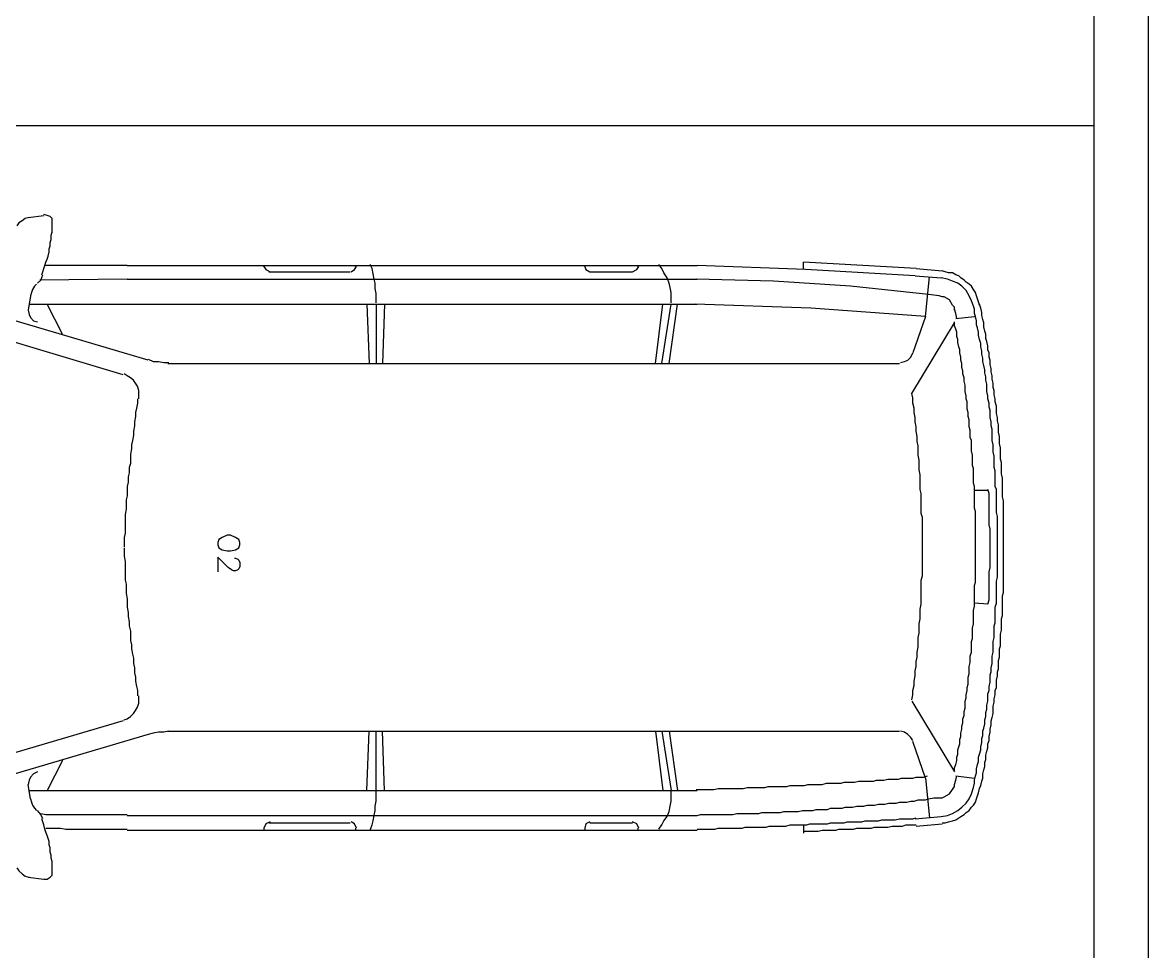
# Model space of a CAD drawing. Header units: millimetres. Extents: x 2273 to 2522, y 1034 to 1187.
# Drawn here: x 2416.58 to 2419.758, y 1158.335 to 1160.957 of the extents above; entities that cross this region are included whole.
import ezdxf

# ---------------------------------------------------------------- set-up
doc = ezdxf.new("R2010")
doc.units = ezdxf.units.MM
doc.layers.add('LAYER8', color=8, linetype='Continuous')

msp = doc.modelspace()

# ---------------------------------------------------------------- linework, layer by layer
at = {"layer": 'LAYER8', "linetype": 'Continuous'}
for points in [[(2419.7578, 1155.7125), (2419.7578, 1185.6302)], [(2419.6048, 1155.8625), (2419.6048, 1185.4802)]]:
    msp.add_lwpolyline(points, dxfattribs=at)
at = {"layer": 'LAYER8', "color": 0, "linetype": 'Continuous'}
for points in [[(2419.6048, 1160.6654), (2414.6048, 1160.6654)], [(2416.599, 1160.4066), (2416.5872, 1160.4037), (2416.5784, 1160.3978), (2416.5695, 1160.3919), (2416.5637, 1160.3831)], [(2416.596, 1160.4066), (2416.6401, 1160.4125)], [(2416.6342, 1160.2449), (2416.6372, 1160.2537), (2416.6401, 1160.2625), (2416.6431, 1160.2713), (2416.646, 1160.2802), (2416.649, 1160.289), (2416.6519, 1160.2978), (2416.6548, 1160.3096), (2416.6548, 1160.3184), (2416.6578, 1160.3272), (2416.6578, 1160.336), (2416.6607, 1160.3449), (2416.6607, 1160.3566), (2416.6637, 1160.3654), (2416.6637, 1160.3743), (2416.6637, 1160.3831), (2416.6637, 1160.3949)], [(2416.6637, 1160.3949), (2416.6637, 1160.4037), (2416.6578, 1160.4096), (2416.649, 1160.4125), (2416.6401, 1160.4154)], [(2416.8754, 1160.2713), (2416.6431, 1160.2713)], [(2416.8754, 1160.2713), (2418.4842, 1160.2713)], [(2417.2607, 1160.2684), (2417.2607, 1160.2713)], [(2417.2607, 1160.2684), (2417.2666, 1160.2596), (2417.2784, 1160.2537)], [(2417.5078, 1160.2537), (2417.5166, 1160.2596), (2417.5225, 1160.2684)], [(2417.5195, 1160.2684), (2417.5195, 1160.2713)], [(2417.5784, 1160.1654), (2417.5784, 1160.1802), (2417.5784, 1160.1919), (2417.5754, 1160.2066), (2417.5754, 1160.2213), (2417.5725, 1160.2331), (2417.5695, 1160.2478), (2417.5666, 1160.2625), (2417.5607, 1160.2743)], [(2418.1666, 1160.2684), (2418.1666, 1160.2713)], [(2418.1666, 1160.2684), (2418.1695, 1160.2596), (2418.1813, 1160.2537)], [(2418.3019, 1160.2537), (2418.3137, 1160.2596), (2418.3195, 1160.2684)], [(2418.3166, 1160.2684), (2418.3166, 1160.2713)], [(2418.4107, 1160.1654), (2418.4107, 1160.1802), (2418.4107, 1160.1949), (2418.4078, 1160.2096), (2418.4048, 1160.2213), (2418.399, 1160.236), (2418.3901, 1160.2507), (2418.3842, 1160.2625), (2418.3754, 1160.2743)], [(2419.099, 1160.2419), (2418.7901, 1160.2596), (2418.4842, 1160.2713)], [(2419.1019, 1160.2625), (2418.7842, 1160.2802)], [(2418.7842, 1160.2596), (2418.7842, 1160.2802)], [(2416.6225, 1160.2213), (2416.6313, 1160.2302), (2416.6372, 1160.2449)], [(2417.2754, 1160.2537), (2417.5048, 1160.2537)], [(2418.1813, 1160.2537), (2418.3019, 1160.2537)], [(2419.099, 1160.2419), (2419.1725, 1160.236)], [(2419.1019, 1160.2625), (2419.1754, 1160.2566)], [(2419.1284, 1160.1272), (2419.1401, 1160.239)], [(2419.2637, 1160.1566), (2419.2578, 1160.1713), (2419.2519, 1160.186), (2419.2431, 1160.2007), (2419.2313, 1160.2125), (2419.2195, 1160.2213), (2419.2048, 1160.2272), (2419.1901, 1160.2331), (2419.1725, 1160.236)], [(2419.2813, 1160.1596), (2419.2784, 1160.1684), (2419.2754, 1160.1772), (2419.2725, 1160.186), (2419.2695, 1160.1949), (2419.2637, 1160.2037), (2419.2578, 1160.2125), (2419.2519, 1160.2184), (2419.2431, 1160.2243), (2419.2372, 1160.2302), (2419.2284, 1160.236), (2419.2225, 1160.2419), (2419.2137, 1160.2449), (2419.2048, 1160.2507), (2419.1931, 1160.2507), (2419.1842, 1160.2537), (2419.1754, 1160.2566)], [(2416.6195, 1160.2184), (2416.6137, 1160.2125), (2416.6078, 1160.2037), (2416.6048, 1160.1949), (2416.6019, 1160.186)], [(2416.8754, 1160.2331), (2416.6284, 1160.2302)], [(2416.8754, 1160.2331), (2418.4842, 1160.2331)], [(2419.1372, 1160.189), (2418.9166, 1160.2125), (2418.699, 1160.2272), (2418.4813, 1160.2331)], [(2416.6019, 1160.186), (2416.596, 1160.1449)], [(2419.1666, 1160.186), (2419.1372, 1160.189)], [(2419.2107, 1160.1449), (2419.2107, 1160.1537), (2419.2048, 1160.1596), (2419.196, 1160.1743), (2419.1813, 1160.1831), (2419.1754, 1160.1831), (2419.1666, 1160.186)], [(2416.9342, 1160.0037), (2416.399, 1160.1625), (2416.499, 1160.1625)], [(2416.596, 1160.1449), (2416.599, 1160.1331), (2416.6019, 1160.1243), (2416.6107, 1160.1154), (2416.6225, 1160.1125)], [(2416.599, 1160.1625), (2418.4842, 1160.1625)], [(2416.6931, 1160.0772), (2416.649, 1160.1625)], [(2417.5519, 1160.1625), (2417.5578, 1159.9949)], [(2417.5784, 1160.1625), (2417.5784, 1159.9949)], [(2417.6019, 1160.1625), (2417.596, 1159.9949)], [(2418.3666, 1159.9949), (2418.3872, 1160.1625)], [(2418.3842, 1159.9949), (2418.4107, 1160.1625)], [(2418.4048, 1159.9949), (2418.4284, 1160.1625)], [(2419.1284, 1160.1272), (2418.8048, 1160.1507), (2418.4784, 1160.1625)], [(2419.2166, 1160.1213), (2419.2137, 1160.136), (2419.2107, 1160.1478)], [(2419.3313, 1159.4772), (2419.3313, 1159.489), (2419.3313, 1159.5007), (2419.3313, 1159.5096), (2419.3313, 1159.5213), (2419.3313, 1159.5302), (2419.3313, 1159.5419), (2419.3313, 1159.5537), (2419.3313, 1159.5625), (2419.3284, 1159.5743), (2419.3284, 1159.586), (2419.3284, 1159.5949), (2419.3284, 1159.6066), (2419.3284, 1159.6154), (2419.3284, 1159.6272), (2419.3284, 1159.639), (2419.3254, 1159.6478), (2419.3254, 1159.6596), (2419.3254, 1159.6713), (2419.3254, 1159.6802), (2419.3254, 1159.6919), (2419.3225, 1159.7007), (2419.3225, 1159.7125), (2419.3225, 1159.7243), (2419.3225, 1159.7331), (2419.3195, 1159.7449), (2419.3195, 1159.7566), (2419.3195, 1159.7654), (2419.3166, 1159.7772), (2419.3166, 1159.786), (2419.3166, 1159.7978), (2419.3166, 1159.8096), (2419.3137, 1159.8184), (2419.3137, 1159.8302), (2419.3107, 1159.8419), (2419.3107, 1159.8507), (2419.3107, 1159.8625), (2419.3078, 1159.8713), (2419.3078, 1159.8831), (2419.3048, 1159.8949), (2419.3048, 1159.9037), (2419.3019, 1159.9154), (2419.3019, 1159.9243), (2419.3019, 1159.936), (2419.299, 1159.9478), (2419.299, 1159.9566), (2419.296, 1159.9684), (2419.296, 1159.9772), (2419.2931, 1159.989), (2419.2901, 1160.0007), (2419.2901, 1160.0096), (2419.2872, 1160.0213), (2419.2872, 1160.0302), (2419.2842, 1160.0419), (2419.2842, 1160.0507), (2419.2813, 1160.0625), (2419.2784, 1160.0743), (2419.2784, 1160.0831), (2419.2754, 1160.0949), (2419.2725, 1160.1037), (2419.2725, 1160.1154), (2419.2695, 1160.1272), (2419.2666, 1160.136), (2419.2666, 1160.1478), (2419.2637, 1160.1566)], [(2419.349, 1159.4772), (2419.349, 1159.489), (2419.349, 1159.5007), (2419.349, 1159.5096), (2419.349, 1159.5213), (2419.349, 1159.5331), (2419.349, 1159.5419), (2419.349, 1159.5537), (2419.349, 1159.5625), (2419.349, 1159.5743), (2419.349, 1159.586), (2419.349, 1159.5949), (2419.349, 1159.6066), (2419.346, 1159.6184), (2419.346, 1159.6272), (2419.346, 1159.639), (2419.346, 1159.6507), (2419.346, 1159.6596), (2419.346, 1159.6713), (2419.3431, 1159.6831), (2419.3431, 1159.6919), (2419.3431, 1159.7037), (2419.3431, 1159.7154), (2419.3401, 1159.7243), (2419.3401, 1159.736), (2419.3401, 1159.7478), (2419.3401, 1159.7566), (2419.3372, 1159.7684), (2419.3372, 1159.7772), (2419.3372, 1159.789), (2419.3342, 1159.8007), (2419.3342, 1159.8096), (2419.3342, 1159.8213), (2419.3313, 1159.8331), (2419.3313, 1159.8419), (2419.3284, 1159.8537), (2419.3284, 1159.8654), (2419.3284, 1159.8743), (2419.3254, 1159.886), (2419.3254, 1159.8949), (2419.3225, 1159.9066), (2419.3225, 1159.9184), (2419.3195, 1159.9272), (2419.3195, 1159.939), (2419.3166, 1159.9507), (2419.3166, 1159.9596), (2419.3137, 1159.9713), (2419.3137, 1159.9802), (2419.3107, 1159.9919), (2419.3107, 1160.0037), (2419.3078, 1160.0125), (2419.3078, 1160.0243), (2419.3048, 1160.0331), (2419.3048, 1160.0449), (2419.3019, 1160.0566), (2419.299, 1160.0654), (2419.299, 1160.0772), (2419.296, 1160.086), (2419.2931, 1160.0978), (2419.2931, 1160.1096), (2419.2901, 1160.1184), (2419.2872, 1160.1302), (2419.2872, 1160.139), (2419.2842, 1160.1507), (2419.2813, 1160.1625)], [(2416.8637, 1159.9625), (2416.3048, 1160.1302)], [(2419.0901, 1159.9096), (2419.2107, 1160.1096)], [(2419.1284, 1160.1272), (2419.0931, 1160.0243)], [(2419.2695, 1159.4772), (2419.2695, 1159.489), (2419.2695, 1159.4978), (2419.2695, 1159.5066), (2419.2695, 1159.5184), (2419.2695, 1159.5272), (2419.2695, 1159.539), (2419.2695, 1159.5478), (2419.2695, 1159.5566), (2419.2695, 1159.5684), (2419.2695, 1159.5772), (2419.2666, 1159.586), (2419.2666, 1159.5978), (2419.2666, 1159.6066), (2419.2666, 1159.6184), (2419.2666, 1159.6272), (2419.2666, 1159.636), (2419.2666, 1159.6478), (2419.2637, 1159.6566), (2419.2637, 1159.6684), (2419.2637, 1159.6772), (2419.2637, 1159.686), (2419.2637, 1159.6978), (2419.2607, 1159.7066), (2419.2607, 1159.7154), (2419.2607, 1159.7272), (2419.2607, 1159.736), (2419.2578, 1159.7478), (2419.2578, 1159.7566), (2419.2578, 1159.7654), (2419.2578, 1159.7772), (2419.2548, 1159.786), (2419.2548, 1159.7949), (2419.2548, 1159.8066), (2419.2519, 1159.8154), (2419.2519, 1159.8243), (2419.2519, 1159.836), (2419.249, 1159.8449), (2419.249, 1159.8566), (2419.246, 1159.8654), (2419.246, 1159.8743), (2419.246, 1159.886), (2419.2431, 1159.8949), (2419.2431, 1159.9037), (2419.2401, 1159.9154), (2419.2401, 1159.9243), (2419.2401, 1159.9331), (2419.2372, 1159.9449), (2419.2372, 1159.9537), (2419.2342, 1159.9654), (2419.2342, 1159.9743), (2419.2313, 1159.9831), (2419.2313, 1159.9949), (2419.2284, 1160.0037), (2419.2284, 1160.0125), (2419.2254, 1160.0243), (2419.2254, 1160.0331), (2419.2225, 1160.0419), (2419.2195, 1160.0537), (2419.2195, 1160.0625), (2419.2166, 1160.0713), (2419.2166, 1160.0831), (2419.2137, 1160.0919), (2419.2107, 1160.1007), (2419.2107, 1160.1125)], [(2419.2137, 1160.1213), (2419.2666, 1160.1272)], [(2419.0578, 1159.9978), (2419.0695, 1160.0007), (2419.0784, 1160.0037), (2419.0872, 1160.0125), (2419.0931, 1160.0243)], [(2416.9342, 1160.0066), (2416.949, 1160.0007), (2416.9637, 1160.0007), (2416.9784, 1159.9978), (2416.9931, 1159.9978)], [(2416.9901, 1159.9949), (2419.0548, 1159.9949)], [(2416.9078, 1159.8949), (2416.9078, 1159.9066), (2416.9078, 1159.9184), (2416.9048, 1159.9302), (2416.899, 1159.939), (2416.8931, 1159.9478), (2416.8842, 1159.9537), (2416.8754, 1159.9596), (2416.8666, 1159.9654)], [(2416.9048, 1159.8949), (2416.9048, 1159.8831), (2416.9019, 1159.8684), (2416.899, 1159.8566), (2416.899, 1159.8449), (2416.896, 1159.8302), (2416.896, 1159.8184), (2416.8931, 1159.8037), (2416.8931, 1159.7919), (2416.8901, 1159.7772), (2416.8872, 1159.7654), (2416.8872, 1159.7537), (2416.8842, 1159.739), (2416.8842, 1159.7272), (2416.8842, 1159.7125), (2416.8813, 1159.7007), (2416.8813, 1159.686), (2416.8784, 1159.6743), (2416.8784, 1159.6596), (2416.8754, 1159.6478), (2416.8754, 1159.636), (2416.8754, 1159.6213), (2416.8725, 1159.6096), (2416.8725, 1159.5949), (2416.8725, 1159.5831), (2416.8695, 1159.5684), (2416.8695, 1159.5566), (2416.8695, 1159.5419), (2416.8695, 1159.5302), (2416.8695, 1159.5154), (2416.8666, 1159.5037), (2416.8666, 1159.4919), (2416.8666, 1159.4772)], [(2419.1195, 1159.4772), (2419.1195, 1159.4919), (2419.1195, 1159.5037), (2419.1195, 1159.5184), (2419.1195, 1159.5331), (2419.1195, 1159.5449), (2419.1195, 1159.5596), (2419.1166, 1159.5713), (2419.1166, 1159.586), (2419.1166, 1159.6007), (2419.1166, 1159.6125), (2419.1166, 1159.6272), (2419.1137, 1159.639), (2419.1137, 1159.6537), (2419.1137, 1159.6684), (2419.1137, 1159.6802), (2419.1107, 1159.6949), (2419.1107, 1159.7066), (2419.1107, 1159.7213), (2419.1078, 1159.736), (2419.1078, 1159.7478), (2419.1078, 1159.7625), (2419.1048, 1159.7743), (2419.1048, 1159.789), (2419.1019, 1159.8037), (2419.1019, 1159.8154), (2419.099, 1159.8302), (2419.099, 1159.8419), (2419.096, 1159.8566), (2419.096, 1159.8684), (2419.0931, 1159.8831), (2419.0931, 1159.8978), (2419.0901, 1159.9096)], [(2419.3048, 1159.636), (2419.2666, 1159.636)], [(2419.3107, 1159.4772), (2419.3107, 1159.489), (2419.3107, 1159.4978), (2419.3107, 1159.5066), (2419.3107, 1159.5184), (2419.3107, 1159.5272), (2419.3078, 1159.539), (2419.3078, 1159.5478), (2419.3078, 1159.5596), (2419.3078, 1159.5684), (2419.3078, 1159.5772), (2419.3078, 1159.589), (2419.3078, 1159.5978), (2419.3078, 1159.6096), (2419.3078, 1159.6184), (2419.3078, 1159.6272), (2419.3048, 1159.639)], [(2417.1931, 1159.489), (2417.1901, 1159.4978), (2417.1813, 1159.5037), (2417.1666, 1159.5096), (2417.1578, 1159.5096), (2417.1431, 1159.5037), (2417.1342, 1159.4978), (2417.1313, 1159.489), (2417.1313, 1159.4831), (2417.1342, 1159.4743), (2417.1431, 1159.4684), (2417.1578, 1159.4654), (2417.1666, 1159.4654), (2417.1813, 1159.4684), (2417.1901, 1159.4743), (2417.1931, 1159.4831), (2417.1931, 1159.489)], [(2416.8666, 1159.4743), (2416.8666, 1159.4625), (2416.8666, 1159.4507), (2416.8695, 1159.436), (2416.8695, 1159.4243), (2416.8695, 1159.4096), (2416.8695, 1159.3978), (2416.8695, 1159.3831), (2416.8725, 1159.3713), (2416.8725, 1159.3566), (2416.8725, 1159.3449), (2416.8754, 1159.3302), (2416.8754, 1159.3184), (2416.8754, 1159.3066), (2416.8784, 1159.2919), (2416.8784, 1159.2802), (2416.8813, 1159.2654), (2416.8813, 1159.2537), (2416.8842, 1159.239), (2416.8842, 1159.2272), (2416.8842, 1159.2125), (2416.8872, 1159.2007), (2416.8872, 1159.189), (2416.8901, 1159.1743), (2416.8931, 1159.1625), (2416.8931, 1159.1478), (2416.896, 1159.136), (2416.896, 1159.1213), (2416.899, 1159.1096), (2416.899, 1159.0978), (2416.9019, 1159.0831), (2416.9048, 1159.0713), (2416.9048, 1159.0566)], [(2419.0901, 1159.0449), (2419.0931, 1159.0596), (2419.0931, 1159.0713), (2419.096, 1159.086), (2419.096, 1159.0978), (2419.099, 1159.1125), (2419.099, 1159.1272), (2419.1019, 1159.139), (2419.1019, 1159.1537), (2419.1048, 1159.1654), (2419.1048, 1159.1802), (2419.1078, 1159.1949), (2419.1078, 1159.2066), (2419.1078, 1159.2213), (2419.1107, 1159.2331), (2419.1107, 1159.2478), (2419.1107, 1159.2596), (2419.1137, 1159.2743), (2419.1137, 1159.289), (2419.1137, 1159.3007), (2419.1166, 1159.3154), (2419.1166, 1159.3272), (2419.1166, 1159.3419), (2419.1166, 1159.3566), (2419.1166, 1159.3684), (2419.1166, 1159.3831), (2419.1195, 1159.3949), (2419.1195, 1159.4096), (2419.1195, 1159.4243), (2419.1195, 1159.436), (2419.1195, 1159.4507), (2419.1195, 1159.4654), (2419.1195, 1159.4772)], [(2419.2107, 1158.8449), (2419.2107, 1158.8537), (2419.2137, 1158.8625), (2419.2166, 1158.8743), (2419.2166, 1158.8831), (2419.2195, 1158.8919), (2419.2195, 1158.9037), (2419.2225, 1158.9125), (2419.2254, 1158.9213), (2419.2254, 1158.9331), (2419.2284, 1158.9419), (2419.2284, 1158.9507), (2419.2313, 1158.9625), (2419.2313, 1158.9713), (2419.2342, 1158.9802), (2419.2342, 1158.9919), (2419.2372, 1159.0007), (2419.2372, 1159.0125), (2419.2401, 1159.0213), (2419.2401, 1159.0302), (2419.2401, 1159.0419), (2419.2431, 1159.0507), (2419.2431, 1159.0596), (2419.246, 1159.0713), (2419.246, 1159.0802), (2419.249, 1159.089), (2419.249, 1159.1007), (2419.249, 1159.1096), (2419.2519, 1159.1184), (2419.2519, 1159.1302), (2419.2519, 1159.139), (2419.2548, 1159.1507), (2419.2548, 1159.1596), (2419.2548, 1159.1684), (2419.2578, 1159.1802), (2419.2578, 1159.189), (2419.2578, 1159.1978), (2419.2578, 1159.2096), (2419.2607, 1159.2184), (2419.2607, 1159.2302), (2419.2607, 1159.239), (2419.2607, 1159.2478), (2419.2637, 1159.2596), (2419.2637, 1159.2684), (2419.2637, 1159.2772), (2419.2637, 1159.289), (2419.2637, 1159.2978), (2419.2666, 1159.3096), (2419.2666, 1159.3184), (2419.2666, 1159.3272), (2419.2666, 1159.339), (2419.2666, 1159.3478), (2419.2666, 1159.3566), (2419.2666, 1159.3684), (2419.2695, 1159.3772), (2419.2695, 1159.389), (2419.2695, 1159.3978), (2419.2695, 1159.4066), (2419.2695, 1159.4184), (2419.2695, 1159.4272), (2419.2695, 1159.439), (2419.2695, 1159.4478), (2419.2695, 1159.4566), (2419.2695, 1159.4684), (2419.2695, 1159.4772)], [(2419.2637, 1158.7978), (2419.2666, 1158.8096), (2419.2666, 1158.8184), (2419.2695, 1158.8302), (2419.2725, 1158.839), (2419.2725, 1158.8507), (2419.2754, 1158.8625), (2419.2784, 1158.8713), (2419.2784, 1158.8831), (2419.2813, 1158.8919), (2419.2842, 1158.9037), (2419.2842, 1158.9125), (2419.2872, 1158.9243), (2419.2872, 1158.936), (2419.2901, 1158.9449), (2419.2901, 1158.9566), (2419.2931, 1158.9654), (2419.296, 1158.9772), (2419.296, 1158.989), (2419.299, 1158.9978), (2419.299, 1159.0096), (2419.3019, 1159.0184), (2419.3019, 1159.0302), (2419.3048, 1159.0419), (2419.3048, 1159.0507), (2419.3048, 1159.0625), (2419.3078, 1159.0713), (2419.3078, 1159.0831), (2419.3107, 1159.0949), (2419.3107, 1159.1037), (2419.3107, 1159.1154), (2419.3137, 1159.1243), (2419.3137, 1159.136), (2419.3166, 1159.1478), (2419.3166, 1159.1566), (2419.3166, 1159.1684), (2419.3195, 1159.1802), (2419.3195, 1159.189), (2419.3195, 1159.2007), (2419.3195, 1159.2096), (2419.3225, 1159.2213), (2419.3225, 1159.2331), (2419.3225, 1159.2419), (2419.3225, 1159.2537), (2419.3254, 1159.2625), (2419.3254, 1159.2743), (2419.3254, 1159.286), (2419.3254, 1159.2949), (2419.3254, 1159.3066), (2419.3284, 1159.3184), (2419.3284, 1159.3272), (2419.3284, 1159.339), (2419.3284, 1159.3507), (2419.3284, 1159.3596), (2419.3284, 1159.3713), (2419.3284, 1159.3802), (2419.3313, 1159.3919), (2419.3313, 1159.4037), (2419.3313, 1159.4125), (2419.3313, 1159.4243), (2419.3313, 1159.436), (2419.3313, 1159.4449), (2419.3313, 1159.4566), (2419.3313, 1159.4654), (2419.3313, 1159.4772)], [(2419.2813, 1158.7949), (2419.2842, 1158.8037), (2419.2872, 1158.8154), (2419.2901, 1158.8243), (2419.2901, 1158.836), (2419.2931, 1158.8478), (2419.296, 1158.8566), (2419.296, 1158.8684), (2419.299, 1158.8772), (2419.299, 1158.889), (2419.3019, 1158.9007), (2419.3048, 1158.9096), (2419.3048, 1158.9213), (2419.3078, 1158.9302), (2419.3078, 1158.9419), (2419.3107, 1158.9537), (2419.3107, 1158.9625), (2419.3137, 1158.9743), (2419.3137, 1158.986), (2419.3166, 1158.9949), (2419.3195, 1159.0066), (2419.3195, 1159.0154), (2419.3195, 1159.0272), (2419.3225, 1159.039), (2419.3225, 1159.0478), (2419.3254, 1159.0596), (2419.3254, 1159.0713), (2419.3284, 1159.0802), (2419.3284, 1159.0919), (2419.3284, 1159.1007), (2419.3313, 1159.1125), (2419.3313, 1159.1243), (2419.3342, 1159.1331), (2419.3342, 1159.1449), (2419.3342, 1159.1566), (2419.3372, 1159.1654), (2419.3372, 1159.1772), (2419.3372, 1159.189), (2419.3401, 1159.1978), (2419.3401, 1159.2096), (2419.3401, 1159.2184), (2419.3401, 1159.2302), (2419.3431, 1159.2419), (2419.3431, 1159.2507), (2419.3431, 1159.2625), (2419.3431, 1159.2743), (2419.346, 1159.2831), (2419.346, 1159.2949), (2419.346, 1159.3066), (2419.346, 1159.3154), (2419.346, 1159.3272), (2419.346, 1159.339), (2419.349, 1159.3478), (2419.349, 1159.3596), (2419.349, 1159.3713), (2419.349, 1159.3802), (2419.349, 1159.3919), (2419.349, 1159.4037), (2419.349, 1159.4125), (2419.349, 1159.4243), (2419.349, 1159.4331), (2419.349, 1159.4449), (2419.349, 1159.4566), (2419.349, 1159.4654), (2419.349, 1159.4772)], [(2419.3048, 1159.3154), (2419.3078, 1159.3272), (2419.3078, 1159.336), (2419.3078, 1159.3478), (2419.3078, 1159.3566), (2419.3078, 1159.3684), (2419.3078, 1159.3772), (2419.3078, 1159.386), (2419.3078, 1159.3978), (2419.3078, 1159.4066), (2419.3107, 1159.4184), (2419.3107, 1159.4272), (2419.3107, 1159.436), (2419.3107, 1159.4478), (2419.3107, 1159.4566), (2419.3107, 1159.4684), (2419.3107, 1159.4772)], [(2417.1784, 1159.4449), (2417.1813, 1159.4449), (2417.1872, 1159.4419), (2417.1901, 1159.439), (2417.1931, 1159.4331), (2417.1931, 1159.4213), (2417.1901, 1159.4154), (2417.1872, 1159.4125), (2417.1813, 1159.4096), (2417.1754, 1159.4096), (2417.1695, 1159.4125), (2417.1607, 1159.4184), (2417.1313, 1159.4478), (2417.1313, 1159.4066)], [(2419.3048, 1159.3154), (2419.2666, 1159.3184)], [(2416.8666, 1158.989), (2416.8754, 1158.9919), (2416.8842, 1158.9978), (2416.8931, 1159.0066), (2416.899, 1159.0154), (2416.9048, 1159.0243), (2416.9078, 1159.036), (2416.9078, 1159.0449), (2416.9078, 1159.0566)], [(2419.0901, 1159.0419), (2419.2107, 1158.8419)], [(2416.8637, 1158.986), (2416.3048, 1158.8213)], [(2416.9342, 1158.9478), (2416.399, 1158.789)], [(2416.9931, 1158.9566), (2416.9784, 1158.9537), (2416.9637, 1158.9537), (2416.949, 1158.9507), (2416.9342, 1158.9478)], [(2416.9901, 1158.9566), (2419.0548, 1158.9566)], [(2417.5519, 1158.789), (2417.5578, 1158.9566)], [(2417.5784, 1158.789), (2417.5784, 1158.9566)], [(2417.6019, 1158.789), (2417.596, 1158.9566)], [(2418.3666, 1158.9566), (2418.3872, 1158.789)], [(2418.3842, 1158.9566), (2418.4107, 1158.789)], [(2418.4048, 1158.9566), (2418.4284, 1158.789)], [(2419.0931, 1158.9302), (2419.0872, 1158.939), (2419.0784, 1158.9478), (2419.0695, 1158.9537), (2419.0578, 1158.9566)], [(2419.1284, 1158.8243), (2419.0931, 1158.9272)], [(2416.6931, 1158.8743), (2416.649, 1158.789)], [(2416.6225, 1158.8419), (2416.6107, 1158.836), (2416.6019, 1158.8272), (2416.599, 1158.8184), (2416.596, 1158.8066)], [(2416.6019, 1158.7654), (2416.596, 1158.8066)], [(2418.4813, 1158.7919), (2418.4931, 1158.7919), (2418.5019, 1158.7919), (2418.5107, 1158.7919), (2418.5225, 1158.7919), (2418.5313, 1158.7919), (2418.5431, 1158.7949), (2418.5519, 1158.7949), (2418.5637, 1158.7949), (2418.5725, 1158.7949), (2418.5842, 1158.7949), (2418.5931, 1158.7949), (2418.6048, 1158.7949), (2418.6137, 1158.7949), (2418.6254, 1158.7978), (2418.6342, 1158.7978), (2418.6431, 1158.7978), (2418.6548, 1158.7978), (2418.6637, 1158.7978), (2418.6754, 1158.7978), (2418.6842, 1158.8007), (2418.696, 1158.8007), (2418.7048, 1158.8007), (2418.7166, 1158.8007), (2418.7254, 1158.8007), (2418.7372, 1158.8007), (2418.746, 1158.8037), (2418.7578, 1158.8037), (2418.7666, 1158.8037), (2418.7784, 1158.8037), (2418.7872, 1158.8037), (2418.796, 1158.8066), (2418.8078, 1158.8066), (2418.8166, 1158.8066), (2418.8284, 1158.8066), (2418.8372, 1158.8066), (2418.849, 1158.8096), (2418.8578, 1158.8096), (2418.8695, 1158.8096), (2418.8784, 1158.8096), (2418.8901, 1158.8096), (2418.899, 1158.8125), (2418.9107, 1158.8125), (2418.9195, 1158.8125), (2418.9284, 1158.8125), (2418.9401, 1158.8154), (2418.949, 1158.8154), (2418.9607, 1158.8154), (2418.9695, 1158.8154), (2418.9813, 1158.8154), (2418.9901, 1158.8184), (2419.0019, 1158.8184), (2419.0107, 1158.8184), (2419.0225, 1158.8213), (2419.0313, 1158.8213), (2419.0401, 1158.8213), (2419.0519, 1158.8213), (2419.0607, 1158.8243), (2419.0725, 1158.8243), (2419.0813, 1158.8243), (2419.0931, 1158.8243), (2419.1019, 1158.8272), (2419.1137, 1158.8272), (2419.1225, 1158.8272), (2419.1342, 1158.8302)], [(2419.1284, 1158.8243), (2419.1401, 1158.7125)], [(2419.1666, 1158.7684), (2419.1754, 1158.7684), (2419.1813, 1158.7713), (2419.196, 1158.7802), (2419.2048, 1158.7919), (2419.2107, 1158.8007), (2419.2107, 1158.8066)], [(2419.2107, 1158.8066), (2419.2137, 1158.8184), (2419.2166, 1158.8302)], [(2419.2137, 1158.8302), (2419.2666, 1158.8243)], [(2416.599, 1158.789), (2418.4842, 1158.789)], [(2417.5607, 1158.6772), (2417.5666, 1158.6919), (2417.5695, 1158.7037), (2417.5725, 1158.7184), (2417.5754, 1158.7331), (2417.5754, 1158.7449), (2417.5784, 1158.7596), (2417.5784, 1158.7743), (2417.5784, 1158.789)], [(2418.3754, 1158.6802), (2418.3842, 1158.6919), (2418.3901, 1158.7037), (2418.399, 1158.7154), (2418.4048, 1158.7302), (2418.4078, 1158.7449), (2418.4107, 1158.7596), (2418.4107, 1158.7743), (2418.4107, 1158.789)], [(2419.1725, 1158.7154), (2419.1901, 1158.7184), (2419.2048, 1158.7243), (2419.2195, 1158.7331), (2419.2313, 1158.7419), (2419.2431, 1158.7537), (2419.2519, 1158.7654), (2419.2578, 1158.7802), (2419.2637, 1158.7978)], [(2419.1754, 1158.6978), (2419.1842, 1158.6978), (2419.1931, 1158.7007), (2419.2048, 1158.7037), (2419.2137, 1158.7066), (2419.2225, 1158.7125), (2419.2284, 1158.7154), (2419.2372, 1158.7213), (2419.2431, 1158.7272), (2419.2519, 1158.7331), (2419.2578, 1158.7419), (2419.2637, 1158.7478), (2419.2695, 1158.7566), (2419.2725, 1158.7654), (2419.2754, 1158.7743), (2419.2784, 1158.7831), (2419.2813, 1158.7949)], [(2416.6019, 1158.7654), (2416.6048, 1158.7566), (2416.6078, 1158.7478), (2416.6137, 1158.739), (2416.6195, 1158.7331)], [(2418.4842, 1158.7184), (2418.4931, 1158.7213), (2418.5048, 1158.7213), (2418.5137, 1158.7213), (2418.5254, 1158.7213), (2418.5342, 1158.7213), (2418.546, 1158.7213), (2418.5548, 1158.7213), (2418.5637, 1158.7213), (2418.5754, 1158.7213), (2418.5842, 1158.7213), (2418.596, 1158.7243), (2418.6048, 1158.7243), (2418.6166, 1158.7243), (2418.6254, 1158.7243), (2418.6372, 1158.7243), (2418.646, 1158.7243), (2418.6578, 1158.7243), (2418.6666, 1158.7272), (2418.6784, 1158.7272), (2418.6872, 1158.7272), (2418.699, 1158.7272), (2418.7078, 1158.7272), (2418.7195, 1158.7272), (2418.7284, 1158.7302), (2418.7401, 1158.7302), (2418.749, 1158.7302), (2418.7607, 1158.7302), (2418.7695, 1158.7302), (2418.7813, 1158.7331), (2418.7901, 1158.7331), (2418.8019, 1158.7331), (2418.8107, 1158.7331), (2418.8195, 1158.736), (2418.8313, 1158.736), (2418.8401, 1158.736), (2418.8519, 1158.736), (2418.8607, 1158.739), (2418.8725, 1158.739), (2418.8813, 1158.739), (2418.8931, 1158.739), (2418.9019, 1158.7419), (2418.9137, 1158.7419), (2418.9225, 1158.7419), (2418.9342, 1158.7449), (2418.9431, 1158.7449), (2418.9548, 1158.7449), (2418.9637, 1158.7478), (2418.9754, 1158.7478), (2418.9842, 1158.7478), (2418.996, 1158.7507), (2419.0048, 1158.7507), (2419.0137, 1158.7507), (2419.0254, 1158.7537), (2419.0342, 1158.7537), (2419.046, 1158.7537), (2419.0548, 1158.7566), (2419.0666, 1158.7566), (2419.0754, 1158.7566), (2419.0872, 1158.7596), (2419.096, 1158.7596), (2419.1078, 1158.7625), (2419.1166, 1158.7625), (2419.1284, 1158.7625), (2419.1372, 1158.7654)], [(2419.1372, 1158.7654), (2419.1519, 1158.7684), (2419.1666, 1158.7684)], [(2416.6372, 1158.7096), (2416.6313, 1158.7213), (2416.6225, 1158.7331)], [(2416.6313, 1158.7243), (2416.646, 1158.7213), (2416.6607, 1158.7213), (2416.6754, 1158.7213), (2416.6931, 1158.7213), (2416.7078, 1158.7213), (2416.7225, 1158.7213), (2416.7372, 1158.7213), (2416.7519, 1158.7213), (2416.7695, 1158.7213), (2416.7842, 1158.7213), (2416.799, 1158.7213), (2416.8137, 1158.7213), (2416.8284, 1158.7213), (2416.846, 1158.7213), (2416.8607, 1158.7213), (2416.8754, 1158.7213)], [(2416.6637, 1158.5596), (2416.6637, 1158.5684), (2416.6637, 1158.5772), (2416.6637, 1158.589), (2416.6607, 1158.5978), (2416.6607, 1158.6066), (2416.6578, 1158.6154), (2416.6578, 1158.6272), (2416.6548, 1158.636), (2416.6548, 1158.6449), (2416.6519, 1158.6537), (2416.649, 1158.6625), (2416.646, 1158.6713), (2416.6431, 1158.6802), (2416.6401, 1158.6919), (2416.6372, 1158.7007), (2416.6342, 1158.7096)], [(2416.8754, 1158.7184), (2418.4842, 1158.7184)], [(2418.4842, 1158.6802), (2418.4931, 1158.6802), (2418.5048, 1158.6802), (2418.5137, 1158.6802), (2418.5225, 1158.6802), (2418.5342, 1158.6802), (2418.5431, 1158.6831), (2418.5519, 1158.6831), (2418.5607, 1158.6831), (2418.5725, 1158.6831), (2418.5813, 1158.6831), (2418.5901, 1158.6831), (2418.6019, 1158.6831), (2418.6107, 1158.6831), (2418.6195, 1158.686), (2418.6284, 1158.686), (2418.6401, 1158.686), (2418.649, 1158.686), (2418.6578, 1158.686), (2418.6666, 1158.686), (2418.6784, 1158.686), (2418.6872, 1158.689), (2418.696, 1158.689), (2418.7078, 1158.689), (2418.7166, 1158.689), (2418.7254, 1158.689), (2418.7342, 1158.689), (2418.746, 1158.6919), (2418.7548, 1158.6919), (2418.7637, 1158.6919), (2418.7754, 1158.6919), (2418.7842, 1158.6919), (2418.7931, 1158.6919), (2418.8019, 1158.6949), (2418.8137, 1158.6949), (2418.8225, 1158.6949), (2418.8313, 1158.6949), (2418.8401, 1158.6949), (2418.8519, 1158.6949), (2418.8607, 1158.6978), (2418.8695, 1158.6978), (2418.8813, 1158.6978), (2418.8901, 1158.6978), (2418.899, 1158.6978), (2418.9078, 1158.7007), (2418.9195, 1158.7007), (2418.9284, 1158.7007), (2418.9372, 1158.7007), (2418.949, 1158.7007), (2418.9578, 1158.7037), (2418.9666, 1158.7037), (2418.9754, 1158.7037), (2418.9872, 1158.7037), (2418.996, 1158.7037), (2419.0048, 1158.7066), (2419.0137, 1158.7066), (2419.0254, 1158.7066), (2419.0342, 1158.7066), (2419.0431, 1158.7066), (2419.0548, 1158.7096), (2419.0637, 1158.7096), (2419.0725, 1158.7096), (2419.0813, 1158.7096), (2419.0931, 1158.7096), (2419.1019, 1158.7125)], [(2419.099, 1158.7096), (2419.1725, 1158.7154)], [(2416.646, 1158.6831), (2416.6578, 1158.6831), (2416.6725, 1158.6831), (2416.6872, 1158.6831), (2416.7019, 1158.6802), (2416.7166, 1158.6802), (2416.7313, 1158.6802), (2416.746, 1158.6802), (2416.7607, 1158.6802), (2416.7754, 1158.6802), (2416.7901, 1158.6802), (2416.8048, 1158.6802), (2416.8166, 1158.6802), (2416.8313, 1158.6802), (2416.846, 1158.6802), (2416.8607, 1158.6802), (2416.8754, 1158.6802)], [(2417.2784, 1158.7007), (2417.2666, 1158.6949), (2417.2607, 1158.6831)], [(2417.2607, 1158.6831), (2417.2607, 1158.6772)], [(2417.2754, 1158.6978), (2417.5048, 1158.6978)], [(2417.5225, 1158.6831), (2417.5166, 1158.6949), (2417.5078, 1158.7007)], [(2417.5195, 1158.6831), (2417.5195, 1158.6772)], [(2418.1813, 1158.7007), (2418.1695, 1158.6949), (2418.1666, 1158.6831)], [(2418.1666, 1158.6831), (2418.1666, 1158.6772)], [(2418.1813, 1158.6978), (2418.3019, 1158.6978)], [(2418.3195, 1158.6831), (2418.3137, 1158.6949), (2418.3019, 1158.7007)], [(2418.3166, 1158.6831), (2418.3166, 1158.6772)], [(2418.7842, 1158.6919), (2418.7842, 1158.6684)], [(2418.7872, 1158.6743), (2418.796, 1158.6743), (2418.8078, 1158.6743), (2418.8166, 1158.6743), (2418.8254, 1158.6743), (2418.8372, 1158.6772), (2418.846, 1158.6772), (2418.8548, 1158.6772), (2418.8666, 1158.6772), (2418.8754, 1158.6772), (2418.8842, 1158.6802), (2418.896, 1158.6802), (2418.9048, 1158.6802), (2418.9166, 1158.6802), (2418.9254, 1158.6802), (2418.9342, 1158.6831), (2418.946, 1158.6831), (2418.9548, 1158.6831), (2418.9637, 1158.6831), (2418.9754, 1158.6831), (2418.9842, 1158.686), (2418.9931, 1158.686), (2419.0048, 1158.686), (2419.0137, 1158.686), (2419.0225, 1158.686), (2419.0342, 1158.689), (2419.0431, 1158.689), (2419.0548, 1158.689), (2419.0637, 1158.689), (2419.0725, 1158.6919), (2419.0842, 1158.6919), (2419.0931, 1158.6919), (2419.1019, 1158.6919)], [(2419.1019, 1158.689), (2419.1754, 1158.6949)], [(2416.8754, 1158.6772), (2418.4842, 1158.6772)], [(2416.5637, 1158.5713), (2416.5695, 1158.5625), (2416.5784, 1158.5537), (2416.5872, 1158.5478), (2416.599, 1158.5449)], [(2416.6401, 1158.539), (2416.649, 1158.539), (2416.6578, 1158.5449), (2416.6637, 1158.5507), (2416.6637, 1158.5596)], [(2416.596, 1158.5449), (2416.6401, 1158.539)]]:
    msp.add_lwpolyline(points, dxfattribs=at)

doc.saveas('drawing.dxf')
